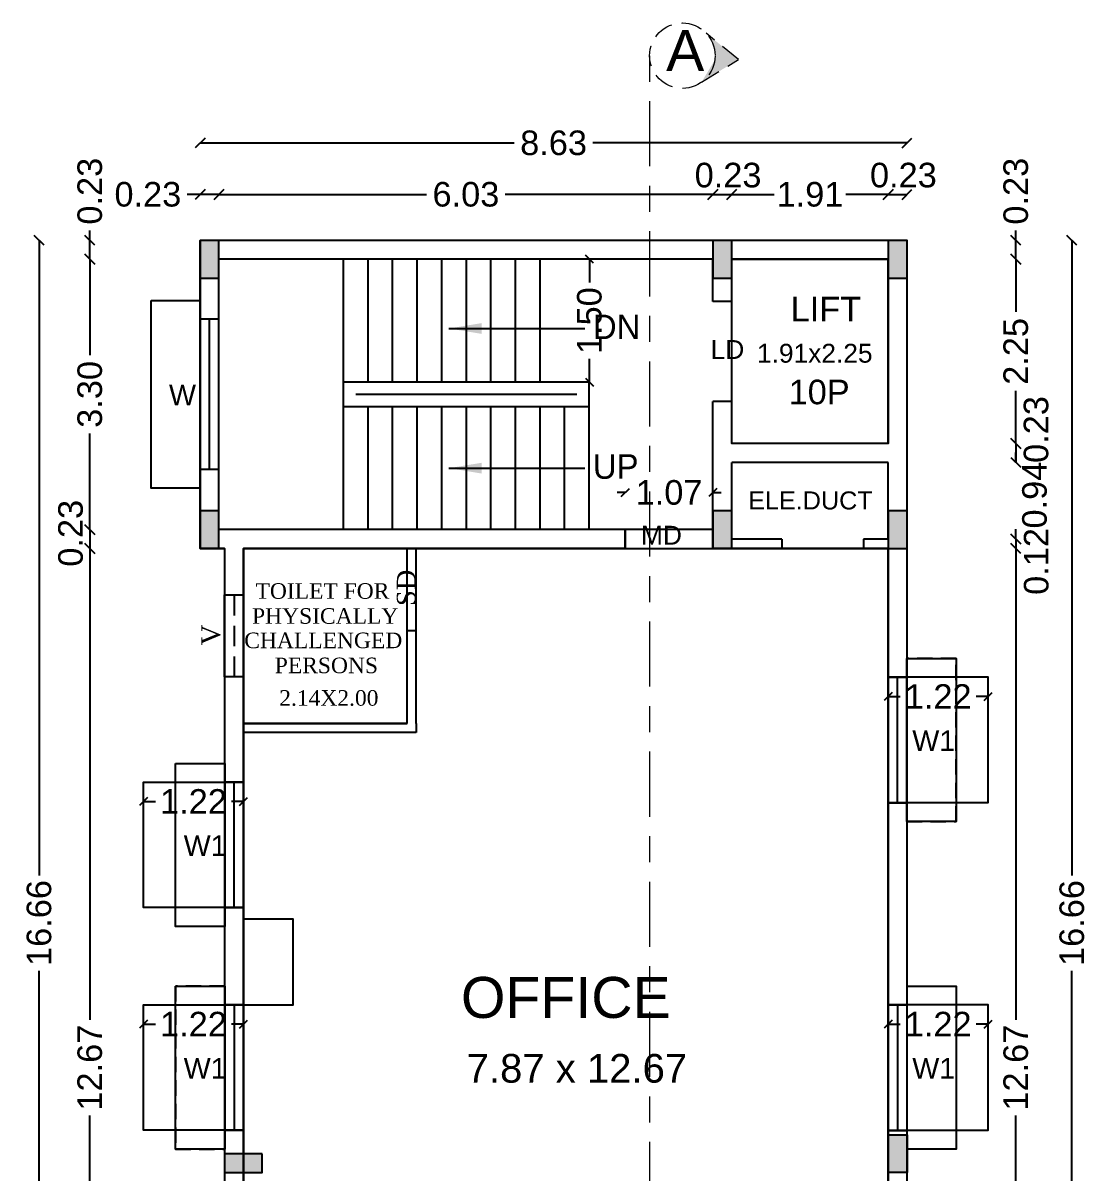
# Model space of a CAD drawing. Header units: metres. Extents: x 27 to 171, y 4 to 129.
# Drawn here: x 119.89 to 132.9, y 36.07 to 50.09 of the extents above; entities that cross this region are included whole.
import ezdxf
from ezdxf.enums import TextEntityAlignment as Align

# ---------------------------------------------------------------- set-up
doc = ezdxf.new("R2010")
doc.units = ezdxf.units.M
doc.header["$MEASUREMENT"] = 0
for name, pattern in [('Centre', [31.749999999999996, 6.349999999999998, -4.7625, 15.875, -4.7625]), ('HIDDEN', [0.375, 0.25, -0.125]), ('PHANTOM2', [1.25, 0.625, -0.125, 0.125, -0.125, 0.125, -0.125])]:
    doc.linetypes.add(name, pattern=pattern)
for name, color, linetype in [('BLK_1_FLR_1_BLT_UP_AREA', 18, 'Continuous'), ('BLK_1_FLR_1_CARPET_AREA', 1, 'Continuous'), ('BLK_1_FLR_1_CHAJJA', 6, 'Continuous'), ('BLK_1_FLR_1_DRINKING_WATER', 7, 'Continuous'), ('BLK_1_FLR_1_EXIT_WIDTH_DOOR', 2, 'Continuous'), ('BLK_1_FLR_1_EXIT_WIDTH_STAIR', 1, 'Continuous'), ('BLK_1_FLR_1_LIFT_1', 30, 'Continuous'), ('BLK_1_FLR_1_REGULAR_ROOM_1', 117, 'Continuous'), ('BLK_1_FLR_1_ROOM_1_LIGHT_VENTILATION_1', 232, 'Continuous'), ('BLK_1_FLR_1_SP_WC', 233, 'Continuous')]:
    doc.layers.add(name, color=color, linetype=linetype)
doc.layers.add('BLK_1_LVL_1_BLDG_FOOT_PRINT', color=1, linetype='Continuous', lineweight=5)
doc.styles.add('CEN', font='GOTHIC.TTF')
doc.styles.add('Isa-', font='times.ttf')
doc.styles.get("Standard").update_dxf_attribs({"font": 'arial.ttf'})
doc.dimstyles.get("Standard").update_dxf_attribs({"dimtxt": 0.3, "dimasz": 0.12, "dimexe": 0.18, "dimexo": 0.0625, "dimgap": 0.09, "dimtad": 0, "dimzin": 0, "dimdsep": 46, "dimtxsty": 'Standard', "dimblk": 'OBLIQUE', "dimcen": 0.09, "dimse1": 1, "dimse2": 1, "dimadec": 0, "dimazin": 0, "dimtfac": 1, "dimtofl": 0, "dimtmove": 0, "dimatfit": 3, "dimfxl": 0, "dimtolj": 1, "dimtzin": 0, "dimarcsym": 0})
doc.dimstyles.new('STANDARD_WS', dxfattribs={"dimtxt": 0.3, "dimasz": 0.1, "dimexe": 0.18, "dimexo": 0.0625, "dimgap": 0.09, "dimtad": 0, "dimzin": 0, "dimdsep": 46, "dimtxsty": 'Standard', "dimblk": 'OBLIQUE', "dimcen": 0.09, "dimse1": 1, "dimse2": 1, "dimadec": 0, "dimazin": 0, "dimtfac": 1, "dimtofl": 0, "dimtmove": 0, "dimatfit": 3, "dimfxl": 0, "dimtolj": 1, "dimtzin": 0, "dimarcsym": 0})

# ---------------------------------------------------------------- blocks, each defined once
blk = doc.blocks.new('_Oblique')
at = {"color": 0, "linetype": 'ByBlock', "lineweight": -2}
blk.add_line((-0.5, -0.5), (0.5, 0.5), dxfattribs=at)
blk = doc.blocks.new('*D90')
at = {"color": 0, "lineweight": -2}
for p, q in [((132.6985016736496, 47.43921921775539), (132.6985016736496, 39.69016752102947)), ((132.6985016736496, 30.77721405077025), (132.6985016736496, 38.52626574749605))]:
    blk.add_line(p, q, dxfattribs=at)
at = {"layer": 'Defpoints', "color": 0}
for p in [(130.686318288667, 47.43921921775539), (130.686318288667, 30.77721405077025), (132.6985016736496, 30.77721405077025)]:
    blk.add_point(p, dxfattribs=at)
at = {"color": 0, "lineweight": -2, "xscale": 0.12, "yscale": 0.12, "zscale": 0.12}
for p, rotation in [((132.6985016736496, 47.43921921775539), 90), ((132.6985016736496, 30.77721405077025), 270)]:
    blk.add_blockref('_Oblique', p, dxfattribs=dict(at, rotation=rotation))
at = {"color": 0, "insert": (132.6985016736496, 39.10821663426278), "char_height": 0.3, "attachment_point": 5, "rotation": 90}
blk.add_mtext('\\A1;16.66', dxfattribs=at)
blk = doc.blocks.new('*D7')
at = {"color": 0, "lineweight": -2}
for p, q in [((122.056794906686, 48.62753482792754), (125.8917203084541, 48.62753482792754)), ((130.686318288667, 48.62753482792754), (126.8513928868989, 48.62753482792754))]:
    blk.add_line(p, q, dxfattribs=at)
at = {"layer": 'Defpoints', "color": 0}
for p in [(130.686318288667, 48.62753482792754), (122.056794906686, 47.43921921775539), (130.686318288667, 47.43921921775539)]:
    blk.add_point(p, dxfattribs=at)
at = {"color": 0, "lineweight": -2, "xscale": 0.12, "yscale": 0.12, "zscale": 0.12, "rotation": 180}
blk.add_blockref('_Oblique', (122.056794906686, 48.62753482792754), dxfattribs=at)
at = {"color": 0, "lineweight": -2, "xscale": 0.12, "yscale": 0.12, "zscale": 0.12}
blk.add_blockref('_Oblique', (130.686318288667, 48.62753482792754), dxfattribs=at)
at = {"color": 0, "insert": (126.3715565976765, 48.62753482792754), "char_height": 0.3, "attachment_point": 5}
blk.add_mtext('\\A1;8.63', dxfattribs=at)
blk = doc.blocks.new('*D8')
at = {"color": 0, "lineweight": -2}
for p, q in [((120.0915957991772, 47.43921921775539), (120.0915957991772, 39.69016752102953)), ((120.0915957991772, 30.77721405077025), (120.0915957991772, 38.5262657474961))]:
    blk.add_line(p, q, dxfattribs=at)
at = {"layer": 'Defpoints', "color": 0}
for p in [(122.056794906686, 47.43921921775539), (120.0915957991772, 30.77721405077025), (122.3561172566248, 30.77721405077025)]:
    blk.add_point(p, dxfattribs=at)
at = {"color": 0, "lineweight": -2, "xscale": 0.12, "yscale": 0.12, "zscale": 0.12}
for p, rotation in [((120.0915957991772, 47.43921921775539), 90), ((120.0915957991772, 30.77721405077025), 270)]:
    blk.add_blockref('_Oblique', p, dxfattribs=dict(at, rotation=rotation))
at = {"color": 0, "insert": (120.0915957991772, 39.10821663426285), "char_height": 0.3, "attachment_point": 5, "rotation": 90}
blk.add_mtext('\\A1;16.66', dxfattribs=at)
blk = doc.blocks.new('*D105')
at = {"color": 0, "lineweight": -2}
for p, q in [((120.7112213371784, 47.43921921775539), (120.7112213371784, 47.55921921775539)), ((120.7112213371784, 47.20921921775582), (120.7112213371784, 47.43921921775539))]:
    blk.add_line(p, q, dxfattribs=at)
at = {"layer": 'Defpoints', "color": 0}
for p in [(122.056794906686, 47.43921921775539), (120.7112213371784, 47.20921921775582), (122.286794906686, 47.20921921775582)]:
    blk.add_point(p, dxfattribs=at)
at = {"color": 0, "lineweight": -2, "xscale": 0.12, "yscale": 0.12, "zscale": 0.12}
for p, rotation in [((120.7112213371784, 47.43921921775539), 90), ((120.7112213371784, 47.20921921775582), 270)]:
    blk.add_blockref('_Oblique', p, dxfattribs=dict(at, rotation=rotation))
at = {"color": 0, "insert": (120.7112213371784, 48.03885086850575), "char_height": 0.3, "attachment_point": 5, "rotation": 90}
blk.add_mtext('\\A1;0.23', dxfattribs=at)
blk = doc.blocks.new('*D106')
at = {"color": 0, "lineweight": -2}
for p, q in [((120.7112213371792, 47.20921921775582), (120.7112213371792, 46.03823695308952)), ((120.7112213371792, 43.90921921775475), (120.7112213371792, 45.08020148242104))]:
    blk.add_line(p, q, dxfattribs=at)
at = {"layer": 'Defpoints', "color": 0}
for p in [(122.286794906686, 47.20921921775582), (120.7112213371792, 43.90921921775475), (122.286794906686, 43.90921921775475)]:
    blk.add_point(p, dxfattribs=at)
at = {"color": 0, "lineweight": -2, "xscale": 0.12, "yscale": 0.12, "zscale": 0.12}
for p, rotation in [((120.7112213371792, 47.20921921775582), 90), ((120.7112213371792, 43.90921921775475), 270)]:
    blk.add_blockref('_Oblique', p, dxfattribs=dict(at, rotation=rotation))
at = {"color": 0, "insert": (120.7112213371791, 45.55921921775531), "char_height": 0.3, "attachment_point": 5, "rotation": 90}
blk.add_mtext('\\A1;3.30', dxfattribs=at)
blk = doc.blocks.new('*D107')
at = {"color": 0, "lineweight": -2}
blk.add_line((120.7112213371792, 43.90921921775475), (120.7112213371792, 43.67921921775518), dxfattribs=at)
at = {"layer": 'Defpoints', "color": 0}
for p in [(122.286794906686, 43.90921921775475), (120.7112213371792, 43.67921921775518), (122.056794906686, 43.67921921775518)]:
    blk.add_point(p, dxfattribs=at)
at = {"color": 0, "lineweight": -2, "xscale": 0.12, "yscale": 0.12, "zscale": 0.12}
for p, rotation in [((120.7112213371792, 43.90921921775475), 90), ((120.7112213371792, 43.67921921775518), 270)]:
    blk.add_blockref('_Oblique', p, dxfattribs=dict(at, rotation=rotation))
at = {"color": 0, "insert": (120.4770842294022, 43.86446035008787), "char_height": 0.3, "attachment_point": 5, "rotation": 90}
blk.add_mtext('\\A1;0.23', dxfattribs=at)
blk = doc.blocks.new('*D108')
at = {"color": 0, "lineweight": -2}
for p, q in [((120.7112213371793, 43.67921921775518), (120.7112213371793, 37.92526984026522)), ((120.7112213371793, 31.00721405076981), (120.7112213371793, 36.76116342825976))]:
    blk.add_line(p, q, dxfattribs=at)
at = {"layer": 'Defpoints', "color": 0}
for p in [(122.056794906686, 43.67921921775518), (120.7112213371793, 31.00721405076981), (122.5861172566243, 31.00721405076981)]:
    blk.add_point(p, dxfattribs=at)
at = {"color": 0, "lineweight": -2, "xscale": 0.12, "yscale": 0.12, "zscale": 0.12}
for p, rotation in [((120.7112213371793, 43.67921921775518), 90), ((120.7112213371793, 31.00721405076981), 270)]:
    blk.add_blockref('_Oblique', p, dxfattribs=dict(at, rotation=rotation))
at = {"color": 0, "insert": (120.7112213371793, 37.34321663426251), "char_height": 0.3, "attachment_point": 5, "rotation": 90}
blk.add_mtext('\\A1;12.67', dxfattribs=at)
blk = doc.blocks.new('*D45')
at = {"color": 0, "lineweight": -2}
for p, q in [((122.056794906686, 47.99961761255607), (121.8989792606526, 47.99961761255607)), ((122.286794906686, 47.99961761255607), (122.056794906686, 47.99961761255607))]:
    blk.add_line(p, q, dxfattribs=at)
at = {"layer": 'Defpoints', "color": 0}
for p in [(122.286794906686, 47.99961761255607), (122.056794906686, 47.43921921775539), (122.286794906686, 47.20921921775582)]:
    blk.add_point(p, dxfattribs=at)
at = {"color": 0, "lineweight": -2, "xscale": 0.12, "yscale": 0.12, "zscale": 0.12, "rotation": 180}
blk.add_blockref('_Oblique', (122.056794906686, 47.99961761255607), dxfattribs=at)
at = {"color": 0, "lineweight": -2, "xscale": 0.12, "yscale": 0.12, "zscale": 0.12}
blk.add_blockref('_Oblique', (122.286794906686, 47.99961761255607), dxfattribs=at)
at = {"color": 0, "insert": (121.4193476099023, 47.99961761255607), "char_height": 0.3, "attachment_point": 5}
blk.add_mtext('\\A1;0.23', dxfattribs=at)
blk = doc.blocks.new('*D110')
at = {"color": 0, "lineweight": -2}
for p, q in [((122.286794906686, 47.99961761255607), (124.8211063932131, 47.99961761255607)), ((128.3163182890173, 47.99961761255607), (125.7820068024901, 47.99961761255607))]:
    blk.add_line(p, q, dxfattribs=at)
at = {"layer": 'Defpoints', "color": 0}
for p in [(128.3163182890173, 47.99961761255607), (122.286794906686, 47.20921921775582), (128.3163182890173, 47.20921921775582)]:
    blk.add_point(p, dxfattribs=at)
at = {"color": 0, "lineweight": -2, "xscale": 0.12, "yscale": 0.12, "zscale": 0.12, "rotation": 180}
blk.add_blockref('_Oblique', (122.286794906686, 47.99961761255607), dxfattribs=at)
at = {"color": 0, "lineweight": -2, "xscale": 0.12, "yscale": 0.12, "zscale": 0.12}
blk.add_blockref('_Oblique', (128.3163182890173, 47.99961761255607), dxfattribs=at)
at = {"color": 0, "insert": (125.3015565978516, 47.99961761255607), "char_height": 0.3, "attachment_point": 5}
blk.add_mtext('\\A1;6.03', dxfattribs=at)
blk = doc.blocks.new('*D111')
at = {"color": 0, "lineweight": -2}
blk.add_line((128.3163182890173, 47.99961761255607), (128.5463182890173, 47.99961761255607), dxfattribs=at)
at = {"layer": 'Defpoints', "color": 0}
for p in [(128.5463182890173, 47.99961761255607), (128.3163182890173, 47.20921921775582), (128.5463182890173, 47.20921921775582)]:
    blk.add_point(p, dxfattribs=at)
at = {"color": 0, "lineweight": -2, "xscale": 0.12, "yscale": 0.12, "zscale": 0.12, "rotation": 180}
blk.add_blockref('_Oblique', (128.3163182890173, 47.99961761255607), dxfattribs=at)
at = {"color": 0, "lineweight": -2, "xscale": 0.12, "yscale": 0.12, "zscale": 0.12}
blk.add_blockref('_Oblique', (128.5463182890173, 47.99961761255607), dxfattribs=at)
at = {"color": 0, "insert": (128.5015594213502, 48.23375472033236), "char_height": 0.3, "attachment_point": 5}
blk.add_mtext('\\A1;0.23', dxfattribs=at)
blk = doc.blocks.new('*D112')
at = {"color": 0, "lineweight": -2}
for p, q in [((128.5463182890168, 47.99961761255607), (129.0647630366295, 47.99961761255607)), ((130.456318289017, 47.99961761255607), (129.9378735414044, 47.99961761255607))]:
    blk.add_line(p, q, dxfattribs=at)
at = {"layer": 'Defpoints', "color": 0}
for p in [(130.456318289017, 47.99961761255607), (128.5463182890168, 47.20921921775582), (130.456318289017, 47.20921921775582)]:
    blk.add_point(p, dxfattribs=at)
at = {"color": 0, "lineweight": -2, "xscale": 0.12, "yscale": 0.12, "zscale": 0.12, "rotation": 180}
blk.add_blockref('_Oblique', (128.5463182890168, 47.99961761255607), dxfattribs=at)
at = {"color": 0, "lineweight": -2, "xscale": 0.12, "yscale": 0.12, "zscale": 0.12}
blk.add_blockref('_Oblique', (130.456318289017, 47.99961761255607), dxfattribs=at)
at = {"color": 0, "insert": (129.501318289017, 47.99961761255607), "char_height": 0.3, "attachment_point": 5}
blk.add_mtext('\\A1;1.91', dxfattribs=at)
blk = doc.blocks.new('*D113')
at = {"color": 0, "lineweight": -2}
blk.add_line((130.4563182890176, 47.99961761255607), (130.686318288667, 47.99961761255607), dxfattribs=at)
at = {"layer": 'Defpoints', "color": 0}
for p in [(130.686318288667, 47.99961761255607), (130.686318288667, 47.43921921775539), (130.4563182890176, 47.20921921775582)]:
    blk.add_point(p, dxfattribs=at)
at = {"color": 0, "lineweight": -2, "xscale": 0.12, "yscale": 0.12, "zscale": 0.12, "rotation": 180}
blk.add_blockref('_Oblique', (130.4563182890176, 47.99961761255607), dxfattribs=at)
at = {"color": 0, "lineweight": -2, "xscale": 0.12, "yscale": 0.12, "zscale": 0.12}
blk.add_blockref('_Oblique', (130.686318288667, 47.99961761255607), dxfattribs=at)
at = {"color": 0, "insert": (130.6415594211752, 48.23375472033236), "char_height": 0.3, "attachment_point": 5}
blk.add_mtext('\\A1;0.23', dxfattribs=at)
blk = doc.blocks.new('*D114')
at = {"color": 0, "lineweight": -2}
for p, q in [((132.0143869508688, 47.43921921775539), (132.0143869508688, 47.55921921775539)), ((132.0143869508688, 47.20921921775582), (132.0143869508688, 47.43921921775539))]:
    blk.add_line(p, q, dxfattribs=at)
at = {"layer": 'Defpoints', "color": 0}
for p in [(130.686318288667, 47.43921921775539), (130.456318289017, 47.20921921775582), (132.0143869508688, 47.20921921775582)]:
    blk.add_point(p, dxfattribs=at)
at = {"color": 0, "lineweight": -2, "xscale": 0.12, "yscale": 0.12, "zscale": 0.12}
for p, rotation in [((132.0143869508688, 47.43921921775539), 90), ((132.0143869508688, 47.20921921775582), 270)]:
    blk.add_blockref('_Oblique', p, dxfattribs=dict(at, rotation=rotation))
at = {"color": 0, "insert": (132.0143869508688, 48.03885086850575), "char_height": 0.3, "attachment_point": 5, "rotation": 90}
blk.add_mtext('\\A1;0.23', dxfattribs=at)
blk = doc.blocks.new('*D115')
at = {"color": 0, "lineweight": -2}
for p, q in [((132.0143869508697, 47.20921921775582), (132.0143869508697, 46.56753436100276)), ((132.0143869508697, 44.95921921775583), (132.0143869508697, 45.60090407450889))]:
    blk.add_line(p, q, dxfattribs=at)
at = {"layer": 'Defpoints', "color": 0}
for p in [(130.456318289017, 47.20921921775582), (130.456318289017, 44.95921921775583), (132.0143869508697, 44.95921921775583)]:
    blk.add_point(p, dxfattribs=at)
at = {"color": 0, "lineweight": -2, "xscale": 0.12, "yscale": 0.12, "zscale": 0.12}
for p, rotation in [((132.0143869508697, 47.20921921775582), 90), ((132.0143869508697, 44.95921921775583), 270)]:
    blk.add_blockref('_Oblique', p, dxfattribs=dict(at, rotation=rotation))
at = {"color": 0, "insert": (132.0143869508697, 46.08421921775585), "char_height": 0.3, "attachment_point": 5, "rotation": 90}
blk.add_mtext('\\A1;2.25', dxfattribs=at)
blk = doc.blocks.new('*D116')
at = {"color": 0, "lineweight": -2}
blk.add_line((132.0143869508699, 44.95921921775583), (132.0143869508699, 44.72921921775627), dxfattribs=at)
at = {"layer": 'Defpoints', "color": 0}
for p in [(130.456318289017, 44.95921921775583), (130.456318289017, 44.72921921775627), (132.0143869508699, 44.72921921775627)]:
    blk.add_point(p, dxfattribs=at)
at = {"color": 0, "lineweight": -2, "xscale": 0.12, "yscale": 0.12, "zscale": 0.12}
for p, rotation in [((132.0143869508699, 44.95921921775583), 90), ((132.0143869508699, 44.72921921775627), 270)]:
    blk.add_blockref('_Oblique', p, dxfattribs=dict(at, rotation=rotation))
at = {"color": 0, "insert": (132.2623454623301, 45.13055052626316), "char_height": 0.3, "attachment_point": 5, "rotation": 90}
blk.add_mtext('\\A1;0.23', dxfattribs=at)
blk = doc.blocks.new('*D117')
at = {"color": 0, "lineweight": -2}
for p, q in [((132.0143869508701, 44.72921921775627), (132.0143869508701, 44.84921921775627)), ((132.0143869508701, 43.79421921775858), (132.0143869508701, 43.67421921775857))]:
    blk.add_line(p, q, dxfattribs=at)
at = {"layer": 'Defpoints', "color": 0}
for p in [(130.456318289017, 44.72921921775627), (130.456318289017, 43.79421921775858), (132.0143869508701, 43.79421921775858)]:
    blk.add_point(p, dxfattribs=at)
at = {"color": 0, "lineweight": -2, "xscale": 0.12, "yscale": 0.12, "zscale": 0.12}
for p, rotation in [((132.0143869508701, 44.72921921775627), 270), ((132.0143869508701, 43.79421921775858), 90)]:
    blk.add_blockref('_Oblique', p, dxfattribs=dict(at, rotation=rotation))
at = {"color": 0, "insert": (132.2433876695222, 44.3304194333533), "char_height": 0.3, "attachment_point": 5, "rotation": 90}
blk.add_mtext('\\A1;0.94', dxfattribs=at)
blk = doc.blocks.new('*D118')
at = {"color": 0, "lineweight": -2}
for p, q in [((132.0143869508701, 43.79421921775858), (132.0143869508701, 43.91421921775857)), ((132.0143869508701, 43.67921921775518), (132.0143869508701, 43.55921921775518))]:
    blk.add_line(p, q, dxfattribs=at)
at = {"layer": 'Defpoints', "color": 0}
for p in [(130.456318289017, 43.79421921775858), (130.4563182890176, 43.67921921775518), (132.0143869508701, 43.67921921775518)]:
    blk.add_point(p, dxfattribs=at)
at = {"color": 0, "lineweight": -2, "xscale": 0.12, "yscale": 0.12, "zscale": 0.12}
for p, rotation in [((132.0143869508701, 43.79421921775858), 270), ((132.0143869508701, 43.67921921775518), 90)]:
    blk.add_blockref('_Oblique', p, dxfattribs=dict(at, rotation=rotation))
at = {"color": 0, "insert": (132.2648877396577, 43.52062444966007), "char_height": 0.3, "attachment_point": 5, "rotation": 90}
blk.add_mtext('\\A1;0.12', dxfattribs=at)
blk = doc.blocks.new('*D119')
at = {"color": 0, "lineweight": -2}
for p, q in [((132.0143869508701, 43.67921921775518), (132.0143869508701, 37.92526984026522)), ((132.0143869508701, 31.00721405076981), (132.0143869508701, 36.76116342825976))]:
    blk.add_line(p, q, dxfattribs=at)
at = {"layer": 'Defpoints', "color": 0}
for p in [(130.4563182890176, 43.67921921775518), (130.456318289017, 31.00721405076981), (132.0143869508701, 31.00721405076981)]:
    blk.add_point(p, dxfattribs=at)
at = {"color": 0, "lineweight": -2, "xscale": 0.12, "yscale": 0.12, "zscale": 0.12}
for p, rotation in [((132.0143869508701, 43.67921921775518), 90), ((132.0143869508701, 31.00721405076981), 270)]:
    blk.add_blockref('_Oblique', p, dxfattribs=dict(at, rotation=rotation))
at = {"color": 0, "insert": (132.0143869508701, 37.34321663426251), "char_height": 0.3, "attachment_point": 5, "rotation": 90}
blk.add_mtext('\\A1;12.67', dxfattribs=at)
blk = doc.blocks.new('123')
h = blk.add_hatch(color=256)
h.dxf.hatch_style = 1
h.paths.add_polyline_path([(80.91065346817662, 31.23652682057582), (80.68065346817706, 31.23652682057582), (80.68065346817706, 30.77652682057669), (80.91065346817662, 30.77652682057669)])
h = blk.add_hatch(color=256)
h.dxf.hatch_style = 1
h.paths.add_polyline_path([(87.17017685050837, 31.23652682057582), (86.9401768505088, 31.23652682057582), (86.9401768505088, 30.77652682057669), (87.17017685050837, 30.77652682057669)])
h = blk.add_hatch(color=256)
h.dxf.hatch_style = 1
h.paths.add_polyline_path([(89.31017685050823, 31.23652682057582), (89.0801768505087, 31.23652682057582), (89.0801768505087, 30.77652682057669), (89.31017685050823, 30.77652682057669)])
h = blk.add_hatch(color=256)
h.dxf.hatch_style = 1
h.paths.add_polyline_path([(80.91065346852679, 27.93652682057473), (80.68065346852723, 27.93652682057473), (80.68065346852723, 27.4765268205756), (80.91065346852679, 27.4765268205756)])
h = blk.add_hatch(color=256)
h.dxf.hatch_style = 1
h.paths.add_polyline_path([(87.17017685050791, 27.93652682057473), (86.94017685050837, 27.93652682057473), (86.94017685050837, 27.4765268205756), (87.17017685050791, 27.4765268205756)])
h = blk.add_hatch(color=256)
h.dxf.hatch_style = 1
h.paths.add_polyline_path([(89.31017685050823, 27.93652682057473), (89.0801768505087, 27.93652682057473), (89.0801768505087, 27.4765268205756), (89.31017685050823, 27.4765268205756)])
h = blk.add_hatch(color=256)
h.dxf.hatch_style = 1
h.paths.add_polyline_path([(89.08017685015854, 19.86024626462858), (89.31017685015809, 19.86024626462858), (89.31017685015809, 20.32024626462771), (89.08017685015854, 20.32024626462771)])
h = blk.add_hatch(color=256)
h.dxf.hatch_style = 1
h.paths.add_polyline_path([(81.43997573786713, 19.86024626462858), (81.43997573786713, 20.09024626462815), (80.97997573786802, 20.09024626462815), (80.97997573786802, 19.86024626462858)])
h = blk.add_hatch(color=256)
h.dxf.hatch_style = 1
h.paths.add_polyline_path([(89.08017685015854, 14.57452165359064), (89.31017685015809, 14.57452165359064), (89.31017685015809, 15.03452165358976), (89.08017685015854, 15.03452165358976)])
h = blk.add_hatch(color=256)
h.dxf.hatch_style = 1
h.paths.add_polyline_path([(81.43997573786713, 14.5745217345393), (81.43997573786713, 14.80452173453886), (80.97997573786802, 14.80452173453886), (80.97997573786802, 14.5745217345393)])
for points in [[(80.68065346817706, 31.23652682057582), (80.68065346817706, 30.77652682057669), (80.91065346817662, 30.77652682057669), (80.91065346817662, 31.23652682057582)], [(86.9401768505088, 31.23652682057582), (86.9401768505088, 30.77652682057669), (87.17017685050837, 30.77652682057669), (87.17017685050837, 31.23652682057582)], [(89.0801768505087, 31.23652682057582), (89.0801768505087, 30.77652682057669), (89.31017685050823, 30.77652682057669), (89.31017685050823, 31.23652682057582)], [(80.68065346852723, 27.93652682057473), (80.68065346852723, 27.4765268205756), (80.91065346852679, 27.4765268205756), (80.91065346852679, 27.93652682057473)], [(86.94017685050837, 27.93652682057473), (86.94017685050837, 27.4765268205756), (87.17017685050791, 27.4765268205756), (87.17017685050791, 27.93652682057473)], [(89.0801768505087, 27.93652682057473), (89.0801768505087, 27.4765268205756), (89.31017685050823, 27.4765268205756), (89.31017685050823, 27.93652682057473)], [(89.31017685015809, 20.32024626462771), (89.31017685015809, 19.86024626462858), (89.08017685015854, 19.86024626462858), (89.08017685015854, 20.32024626462771)], [(81.43997573786713, 20.09024626462815), (80.97997573786802, 20.09024626462815), (80.97997573786802, 19.86024626462858), (81.43997573786713, 19.86024626462858)], [(89.31017685015809, 15.03452165358976), (89.31017685015809, 14.57452165359064), (89.08017685015854, 14.57452165359064), (89.08017685015854, 15.03452165358976)], [(81.43997573786713, 14.80452173453886), (80.97997573786802, 14.80452173453886), (80.97997573786802, 14.5745217345393), (81.43997573786713, 14.5745217345393)]]:
    blk.add_lwpolyline(points, close=True)
blk = doc.blocks.new('*D58')
at = {"layer": 'BLK_1_FLR_1_EXIT_WIDTH_DOOR', "color": 0, "linetype": 'PHANTOM2', "lineweight": -2}
for p, q in [((127.2463182890176, 44.36139178042988), (127.1463182890176, 44.36139178042988)), ((128.3163182890173, 44.36139178042988), (128.4163182890173, 44.36139178042988))]:
    blk.add_line(p, q, dxfattribs=at)
at = {"layer": 'Defpoints', "color": 0}
for p in [(128.3163182890173, 44.36139178042988), (127.2463182890176, 43.90921921775475), (128.3163182890173, 43.90921921740551)]:
    blk.add_point(p, dxfattribs=at)
at = {"layer": 'BLK_1_FLR_1_EXIT_WIDTH_DOOR', "color": 0, "lineweight": -2, "xscale": 0.1, "yscale": 0.1, "zscale": 0.1}
blk.add_blockref('_Oblique', (127.2463182890176, 44.36139178042988), dxfattribs=at)
at = {"layer": 'BLK_1_FLR_1_EXIT_WIDTH_DOOR', "color": 0, "lineweight": -2, "xscale": 0.1, "yscale": 0.1, "zscale": 0.1, "rotation": 180}
blk.add_blockref('_Oblique', (128.3163182890173, 44.36139178042988), dxfattribs=at)
at = {"layer": 'BLK_1_FLR_1_EXIT_WIDTH_DOOR', "color": 0, "insert": (127.7813182890174, 44.36139178042988), "char_height": 0.3, "attachment_point": 5}
blk.add_mtext('\\A1;1.07', dxfattribs=at)
blk = doc.blocks.new('*D59')
at = {"layer": 'BLK_1_FLR_1_EXIT_WIDTH_STAIR', "color": 0, "linetype": 'PHANTOM2', "lineweight": -2}
for p, q in [((126.809714354395, 47.20921921740656), (126.809714354395, 46.92421921740659)), ((126.809714354395, 45.7092192174066), (126.809714354395, 45.99421921740658))]:
    blk.add_line(p, q, dxfattribs=at)
at = {"layer": 'Defpoints', "color": 0}
for p in [(126.8017949066864, 47.20921921740656), (126.809714354395, 47.20921921740656), (126.8017949066864, 45.7092192174066)]:
    blk.add_point(p, dxfattribs=at)
at = {"layer": 'BLK_1_FLR_1_EXIT_WIDTH_STAIR', "color": 0, "lineweight": -2, "xscale": 0.1, "yscale": 0.1, "zscale": 0.1}
for p, rotation in [((126.809714354395, 47.20921921740656), 90), ((126.809714354395, 45.7092192174066), 270)]:
    blk.add_blockref('_Oblique', p, dxfattribs=dict(at, rotation=rotation))
at = {"layer": 'BLK_1_FLR_1_EXIT_WIDTH_STAIR', "color": 0, "insert": (126.809714354395, 46.45921921740661), "char_height": 0.3, "attachment_point": 5, "rotation": 90}
blk.add_mtext('\\A1;1.50', dxfattribs=at)
blk = doc.blocks.new('*D130')
at = {"layer": 'BLK_1_FLR_1_ROOM_1_LIGHT_VENTILATION_1', "color": 0, "linetype": 'PHANTOM2', "lineweight": -2}
for p, q in [((130.4563182886674, 37.87452215574047), (130.6023414810275, 37.87452215574047)), ((131.6763182886673, 37.87452215574047), (131.5302950963072, 37.87452215574047))]:
    blk.add_line(p, q, dxfattribs=at)
at = {"layer": 'Defpoints', "color": 0}
for p in [(130.4563182886674, 38.11021663426322), (131.6763182886673, 38.11021663426322), (130.4563182886674, 37.87452215574047)]:
    blk.add_point(p, dxfattribs=at)
at = {"layer": 'BLK_1_FLR_1_ROOM_1_LIGHT_VENTILATION_1', "color": 0, "lineweight": -2, "xscale": 0.1, "yscale": 0.1, "zscale": 0.1, "rotation": 180}
blk.add_blockref('_Oblique', (130.4563182886674, 37.87452215574047), dxfattribs=at)
at = {"layer": 'BLK_1_FLR_1_ROOM_1_LIGHT_VENTILATION_1', "color": 0, "lineweight": -2, "xscale": 0.1, "yscale": 0.1, "zscale": 0.1}
blk.add_blockref('_Oblique', (131.6763182886673, 37.87452215574047), dxfattribs=at)
at = {"layer": 'BLK_1_FLR_1_ROOM_1_LIGHT_VENTILATION_1', "color": 0, "insert": (131.0663182886673, 37.87452215574047), "char_height": 0.3, "attachment_point": 5}
blk.add_mtext('\\A1;1.22', dxfattribs=at)
blk = doc.blocks.new('*D131')
at = {"layer": 'BLK_1_FLR_1_ROOM_1_LIGHT_VENTILATION_1', "color": 0, "linetype": 'PHANTOM2', "lineweight": -2}
for p, q in [((130.4563182886674, 41.87252344748627), (130.6023414810275, 41.87252344748627)), ((131.6763182886673, 41.87252344748627), (131.5302950963072, 41.87252344748627))]:
    blk.add_line(p, q, dxfattribs=at)
at = {"layer": 'Defpoints', "color": 0}
for p in [(130.4563182886674, 42.10821792600904), (131.6763182886673, 42.10821792600904), (130.4563182886674, 41.87252344748627)]:
    blk.add_point(p, dxfattribs=at)
at = {"layer": 'BLK_1_FLR_1_ROOM_1_LIGHT_VENTILATION_1', "color": 0, "lineweight": -2, "xscale": 0.1, "yscale": 0.1, "zscale": 0.1, "rotation": 180}
blk.add_blockref('_Oblique', (130.4563182886674, 41.87252344748627), dxfattribs=at)
at = {"layer": 'BLK_1_FLR_1_ROOM_1_LIGHT_VENTILATION_1', "color": 0, "lineweight": -2, "xscale": 0.1, "yscale": 0.1, "zscale": 0.1}
blk.add_blockref('_Oblique', (131.6763182886673, 41.87252344748627), dxfattribs=at)
at = {"layer": 'BLK_1_FLR_1_ROOM_1_LIGHT_VENTILATION_1', "color": 0, "insert": (131.0663182886673, 41.87252344748627), "char_height": 0.3, "attachment_point": 5}
blk.add_mtext('\\A1;1.22', dxfattribs=at)
blk = doc.blocks.new('*D133')
at = {"layer": 'BLK_1_FLR_1_ROOM_1_LIGHT_VENTILATION_1', "color": 0, "linetype": 'PHANTOM2', "lineweight": -2}
for p, q in [((121.3661172566243, 37.87452215574047), (121.5121404489845, 37.87452215574047)), ((122.5861172566243, 37.87452215574047), (122.4400940642641, 37.87452215574047))]:
    blk.add_line(p, q, dxfattribs=at)
at = {"layer": 'Defpoints', "color": 0}
for p in [(121.3661172566243, 38.11021663426322), (122.5861172566243, 38.11021663426322), (122.5861172566243, 37.87452215574047)]:
    blk.add_point(p, dxfattribs=at)
at = {"layer": 'BLK_1_FLR_1_ROOM_1_LIGHT_VENTILATION_1', "color": 0, "lineweight": -2, "xscale": 0.1, "yscale": 0.1, "zscale": 0.1, "rotation": 180}
blk.add_blockref('_Oblique', (121.3661172566243, 37.87452215574047), dxfattribs=at)
at = {"layer": 'BLK_1_FLR_1_ROOM_1_LIGHT_VENTILATION_1', "color": 0, "lineweight": -2, "xscale": 0.1, "yscale": 0.1, "zscale": 0.1}
blk.add_blockref('_Oblique', (122.5861172566243, 37.87452215574047), dxfattribs=at)
at = {"layer": 'BLK_1_FLR_1_ROOM_1_LIGHT_VENTILATION_1', "color": 0, "insert": (121.9761172566243, 37.87452215574047), "char_height": 0.3, "attachment_point": 5}
blk.add_mtext('\\A1;1.22', dxfattribs=at)
blk = doc.blocks.new('*D134')
at = {"layer": 'BLK_1_FLR_1_ROOM_1_LIGHT_VENTILATION_1', "color": 0, "linetype": 'PHANTOM2', "lineweight": -2}
for p, q in [((121.3661172566243, 40.59194170622069), (121.5121404489845, 40.59194170622069)), ((122.5861172566243, 40.59194170622069), (122.4400940642641, 40.59194170622069))]:
    blk.add_line(p, q, dxfattribs=at)
at = {"layer": 'Defpoints', "color": 0}
for p in [(121.3661172566243, 40.82763618474348), (122.5861172566243, 40.82763618474348), (122.5861172566243, 40.59194170622069)]:
    blk.add_point(p, dxfattribs=at)
at = {"layer": 'BLK_1_FLR_1_ROOM_1_LIGHT_VENTILATION_1', "color": 0, "lineweight": -2, "xscale": 0.1, "yscale": 0.1, "zscale": 0.1, "rotation": 180}
blk.add_blockref('_Oblique', (121.3661172566243, 40.59194170622069), dxfattribs=at)
at = {"layer": 'BLK_1_FLR_1_ROOM_1_LIGHT_VENTILATION_1', "color": 0, "lineweight": -2, "xscale": 0.1, "yscale": 0.1, "zscale": 0.1}
blk.add_blockref('_Oblique', (122.5861172566243, 40.59194170622069), dxfattribs=at)
at = {"layer": 'BLK_1_FLR_1_ROOM_1_LIGHT_VENTILATION_1', "color": 0, "insert": (121.9761172566243, 40.59194170622069), "char_height": 0.3, "attachment_point": 5}
blk.add_mtext('\\A1;1.22', dxfattribs=at)

msp = doc.modelspace()

# ---------------------------------------------------------------- hatches: boundary and pattern name
at = {"ltscale": 10}
h = msp.add_hatch(color=256, dxfattribs=at)
edge = h.paths.add_edge_path()
edge.add_line((128.3389574684358, 49.63892779137199), (128.1772308914503, 49.3690919435328))
edge.add_line((128.1772308914503, 49.3690919435328), (128.6279200020069, 49.64612223673679))
edge.add_line((128.6279200020069, 49.64612223673679), (128.2327081551545, 49.96768154812048))
edge.add_arc((127.9433868995754, 49.69263021428442), 0.3991992299284635, -7.731175066215201, 43.551609101231804, ccw=False)

# ---------------------------------------------------------------- linework, layer by layer
at = {"linetype": 'Centre', "lineweight": 13, "ltscale": 0.05}
msp.add_line((127.5441876704206, 49.69265498382696), (127.5429691150941, 28.67976341864666), dxfattribs=at)
for p, q in [((122.056794906686, 43.67921921775518), (122.056794906686, 47.43921921775539)), ((128.3163182890173, 47.20921921775582), (122.286794906686, 47.20921921775582)), ((122.286794906686, 43.90921921775475), (122.286794906686, 47.20921921775582)), ((123.8067949066856, 45.70921921740936), (123.8067949066856, 47.20921921740656)), ((124.1067949066856, 45.70921921740992), (124.1067949066856, 47.20921921740656)), ((124.4067949066856, 45.70921921741048), (124.4067949066855, 47.20921921740656)), ((124.7067949066856, 45.709219217411), (124.7067949066856, 47.20921921740656)), ((125.0067949066856, 45.70921921741157), (125.0067949066855, 47.20921921740656)), ((125.3067949066856, 45.70921921741208), (125.3067949066855, 47.20921921740656)), ((125.6067949066855, 45.70921921741269), (125.6067949066855, 47.20921921740656)), ((125.9067949066856, 45.70921921741321), (125.9067949066855, 47.20921921740656)), ((126.2067949066856, 45.70921921741375), (126.2067949066856, 47.20921921740656)), ((128.3163182890173, 46.6942192177564), (128.3163182890173, 47.20921921775582)), ((130.4563182890176, 47.20921921775582), (128.5463182890168, 47.20921921775582)), ((128.5463182890173, 46.6942192177564), (128.5463182890173, 47.20921921775582)), ((130.456318289017, 44.95921921775583), (130.456318289017, 47.20921921775582)), ((128.5463182890173, 46.6942192177564), (128.3163182890173, 46.6942192177564)), ((122.286794906686, 46.47621921775384), (122.0581949066861, 46.47621921775384)), ((122.1724949066863, 44.64221921775489), (122.1724949066863, 46.47621921775384)), ((126.8067949066855, 45.70921921741486), (123.8067949066855, 45.70921921740936)), ((123.8067949066856, 45.40921921740503), (123.8067949066856, 45.70921921740936)), ((126.8067949066855, 45.40921921740411), (126.8067949066851, 45.70921921741486)), ((126.6567949066855, 45.55921921740603), (123.9567949066856, 45.55921921740603)), ((128.3163182890173, 43.67921921775518), (128.3163182890173, 45.47421921775526)), ((128.5463182890173, 45.47421921775526), (128.3163182890173, 45.47421921775526)), ((128.5463182890173, 44.95921921775764), (128.5463182890173, 45.47421921775526)), ((126.8067949066855, 45.40921921740411), (123.8067949066856, 45.40921921740503)), ((123.8067949066856, 43.90921921740551), (123.8067949066855, 45.40921921740503)), ((124.1067949066856, 43.90921921740551), (124.1067949066855, 45.4092192174049)), ((124.4067949066855, 43.90921921740551), (124.4067949066855, 45.40921921740486)), ((124.7067949066856, 43.90921921740551), (124.7067949066854, 45.40921921740474)), ((125.0067949066855, 43.90921921740551), (125.0067949066855, 45.40921921740464)), ((125.3067949066855, 43.90921921740551), (125.3067949066855, 45.4092192174046)), ((125.6067949066855, 43.90921921740551), (125.6067949066855, 45.40921921740449)), ((125.9067949066855, 43.90921921740551), (125.9067949066855, 45.40921921740439)), ((126.2067949066856, 43.90921921740551), (126.2067949066856, 45.40921921740429)), ((126.5067949066855, 43.90921921740551), (126.5067949066855, 45.40921921740421)), ((126.8067949066855, 43.90921921740551), (126.8067949066855, 45.40921921740411)), ((130.4563182890176, 44.95921921775583), (128.5463182890168, 44.95921921775583)), ((122.286794906686, 44.64221921775489), (122.0581949066861, 44.64221921775489)), ((130.4563182890176, 44.72921921775627), (128.5463182890168, 44.72921921775627)), ((128.5463182890173, 43.79421921775493), (128.5463182890173, 44.72921921775627)), ((130.456318289017, 43.79421921775858), (130.456318289017, 44.72921921775627)), ((127.2463182890176, 43.90921921775475), (122.286794906686, 43.90921921775475)), ((127.2463182890176, 43.67921921775518), (127.2463182890176, 43.90921921775475)), ((129.1563182890174, 43.79421921775493), (128.5463182890173, 43.79421921775493)), ((129.1563182890174, 43.79421921775493), (129.1563182890174, 43.67921921775518)), ((130.456318289017, 43.79421921775678), (130.1563182890174, 43.79421921775493)), ((130.1563182890174, 43.79421921775493), (130.1563182890174, 43.67921921775518)), ((122.3561172566248, 43.67921921775518), (122.056794906686, 43.67921921775518)), ((122.5861172566243, 43.67921921775518), (122.5861172566243, 31.00721405076981)), ((127.2463182890176, 43.67921921775518), (122.5861172566243, 43.67921921775518)), ((129.1563182890174, 43.67921921775518), (128.3163182890173, 43.67921921775518)), ((130.4563182890176, 43.67921921775518), (130.1563182890174, 43.67921921775518)), ((130.456318289017, 31.00721405076981), (130.456318289017, 43.67921921775518)), ((130.456318289017, 42.10821792600904), (130.684918289017, 42.10821792600904)), ((130.5706182890169, 40.5742179260094), (130.5706182890169, 42.10821792600904)), ((122.5861172566243, 40.82763618474348), (122.3575172566245, 40.82763618474348)), ((122.4718172566247, 39.29363618474385), (122.4718172566247, 40.82763618474348)), ((130.456318289017, 40.5742179260094), (130.684918289017, 40.5742179260094)), ((122.5861172566243, 39.29363618474385), (122.3575172566245, 39.29363618474385)), ((122.5861172566243, 38.11021663426322), (122.3575172566245, 38.11021663426322)), ((122.4718172566247, 38.11021663426322), (122.4718172566247, 36.57621663426358)), ((130.456318289017, 38.11021663426322), (130.684918289017, 38.11021663426322)), ((130.5706182890169, 38.11021663426322), (130.5706182890169, 36.57621663426358)), ((130.456318289017, 31.00721405076981), (130.456318289017, 37.34321663426339)), ((122.5861172566243, 36.57621663426358), (122.3575172566245, 36.57621663426358)), ((130.456318289017, 36.57621663426358), (130.684918289017, 36.57621663426358))]:
    msp.add_line(p, q)
at = {"color": 7, "lineweight": -3}
for p, q in [((122.5861172566243, 43.67921921775518), (122.5861172566243, 41.54377989724411)), ((122.5861172566243, 41.54377989724411), (122.5861172566243, 43.67921921775518)), ((122.5861172566243, 43.67921921775518), (124.5861172566239, 43.67921921775518)), ((124.5861172566239, 43.67921921775518), (124.5861172566243, 43.67921921775518)), ((124.6961172566236, 41.54377989724411), (124.6961172566245, 43.67921921775518)), ((124.5861172566239, 41.54377989724411), (124.5861172566239, 42.67921921775513)), ((124.5861172566239, 42.67921921775513), (124.6961172566241, 42.67921921775513)), ((124.5861172566239, 41.54377989724411), (122.5861172566243, 41.54377989724411)), ((124.6961172566241, 41.54377989724411), (124.6961172566241, 41.43377989724394)), ((124.6961172566241, 41.43377989724394), (122.5861172566243, 41.43377989724394))]:
    msp.add_line(p, q, dxfattribs=at)
at = {"color": 7, "linetype": 'HIDDEN', "lineweight": -3}
msp.add_line((122.4711172566242, 43.11149955749963), (122.4711172566233, 42.11149955749959), dxfattribs=at)
at = {"linetype": 'HIDDEN', "lineweight": 13}
msp.add_lwpolyline([(128.1772308914503, 49.3690919435328), (128.6279200020069, 49.64612223674039), (128.2327081551545, 49.9676815481223)], dxfattribs=at)
msp.add_lwpolyline([(122.3561172566248, 30.77721405077025), (130.686318288667, 30.77721405077025), (130.686318288667, 47.43921921775539), (122.056794906686, 47.43921921775539), (122.056794906686, 43.67921921775518), (122.3561172566248, 43.67921921775518)], close=True)
at = {"linetype": 'HIDDEN', "ltscale": 0.75}
for points in [[(122.0581949066861, 44.41361921775454), (121.4585949066859, 44.41361921775454), (121.4585949066859, 46.70481921775421), (122.0581949066861, 46.70481921775421)], [(130.684918289017, 40.34561792600903), (131.2845182890173, 40.34561792600903), (131.2845182890173, 42.33681792600942), (130.684918289017, 42.33681792600942)], [(122.3575172566245, 39.06503618474346), (121.7579172566243, 39.06503618474346), (121.7579172566243, 41.05623618474385), (122.3575172566245, 41.05623618474385)], [(122.3575172566245, 38.3388166342636), (121.7579172566243, 38.3388166342636), (121.7579172566243, 36.34761663426321), (122.3575172566245, 36.34761663426321)], [(130.6863182890172, 38.3388166342636), (131.2859182890174, 38.3388166342636), (131.2859182890174, 36.34761663426321), (130.6863182890172, 36.34761663426321)]]:
    msp.add_lwpolyline(points, dxfattribs=at)
at = {"color": 7, "lineweight": -3}
msp.add_lwpolyline([(122.3561172566235, 42.11149955749959), (122.3561172566239, 43.11149955749963), (122.5861172566248, 43.11149955749963), (122.5861172566239, 42.11149955749959)], close=True, dxfattribs=at)
at = {"linetype": 'HIDDEN', "lineweight": 13}
msp.add_circle((127.9433868995799, 49.69263021428442), 0.3991992299285341, dxfattribs=at)
at = {"layer": 'BLK_1_FLR_1_BLT_UP_AREA', "color": 18}
msp.add_lwpolyline([(122.356117256975, 30.77721405042097), (130.6863182890172, 30.77721405042097), (130.6863182890172, 47.43921921740613), (122.0567949070361, 47.43921921740613), (122.0567949070361, 43.67921921740594), (122.356117256975, 43.67921921740594)], close=True, dxfattribs=at)
at = {"layer": 'BLK_1_FLR_1_CARPET_AREA', "color": 32}
msp.add_lwpolyline([(130.4563182886674, 43.67921921829569), (128.3163182890173, 43.67921921740594), (128.3163182890173, 43.90921921775475), (127.2463182890176, 43.90921921775475), (127.2463182890176, 43.67921921775518), (122.5861172566243, 43.67921921775518), (122.5861172566243, 31.00721441509052), (130.4563182886674, 31.00721441509052)], close=True, dxfattribs=at)
at = {"layer": 'BLK_1_FLR_1_CHAJJA'}
for points in [[(121.4585949066859, 46.70481921775421), (122.0581949066861, 46.70481921775421), (122.0581949066861, 44.41361921775454), (121.4585949066859, 44.41361921775454)], [(130.684918289017, 42.33681792600942), (131.2845182890173, 42.33681792600942), (131.2845182890173, 40.34561792600903), (130.684918289017, 40.34561792600903)], [(121.7579172566243, 41.05623618474385), (122.3575172566245, 41.05623618474385), (122.3575172566245, 39.06503618474346), (121.7579172566243, 39.06503618474346)], [(121.7579172566243, 38.3388166342636), (122.3575172566245, 38.3388166342636), (122.3575172566245, 36.34761663426321), (121.7579172566243, 36.34761663426321)], [(130.6863182890172, 38.3388166342636), (131.2859182890174, 38.3388166342636), (131.2859182890174, 36.34761663426321), (130.6863182890172, 36.34761663426321)]]:
    msp.add_lwpolyline(points, close=True, dxfattribs=at)
at = {"layer": 'BLK_1_FLR_1_DRINKING_WATER', "color": 7}
msp.add_lwpolyline([(122.5861172566243, 38.11021663426322), (123.192809489307, 38.11021663426322), (123.192809489307, 39.15713512016714), (122.5861172566243, 39.15713512016714)], close=True, dxfattribs=at)
at = {"layer": 'BLK_1_FLR_1_LIFT_1'}
msp.add_lwpolyline([(128.5463182890173, 47.20921921740656), (130.456318289017, 47.20921921740656), (130.456318289017, 44.95921921775583), (128.5463182890173, 44.95921921775583)], close=True, dxfattribs=at)
at = {"layer": 'BLK_1_FLR_1_REGULAR_ROOM_1', "color": 2}
msp.add_lwpolyline([(122.5861172566243, 43.67921921775518), (130.4563182886674, 43.67921921775518), (130.4563182886674, 31.00721441509052), (122.5861172566243, 31.00721441509052)], close=True, dxfattribs=at)
at = {"layer": 'BLK_1_FLR_1_ROOM_1_LIGHT_VENTILATION_1'}
for points in [[(130.4563182886674, 40.57821792600902), (131.6763182886673, 40.57821792600902), (131.6763182886673, 42.10821792600904), (130.4563182886674, 42.10821792600904)], [(122.5861172566243, 39.29763618474347), (121.3661172566243, 39.29763618474347), (121.3661172566243, 40.82763618474348), (122.5861172566243, 40.82763618474348)], [(122.5861172566243, 36.5802166342632), (121.3661172566243, 36.5802166342632), (121.3661172566243, 38.11021663426322), (122.5861172566243, 38.11021663426322)], [(130.4563182886674, 36.5802166342632), (131.6763182886673, 36.5802166342632), (131.6763182886673, 38.11021663426322), (130.4563182886674, 38.11021663426322)]]:
    msp.add_lwpolyline(points, close=True, dxfattribs=at)
at = {"layer": 'BLK_1_FLR_1_SP_WC'}
msp.add_lwpolyline([(124.5861172566239, 41.543779897245), (124.5861172566239, 43.67921921775518), (122.5861172566243, 43.67921921775518), (122.5861172566243, 41.543779897245)], close=True, dxfattribs=at)
at = {"layer": 'BLK_1_LVL_1_BLDG_FOOT_PRINT'}
msp.add_lwpolyline([(122.356117256975, 30.77721405042097), (130.6863182890172, 30.77721405042097), (130.6863182890172, 47.43921921740613), (122.0567949070361, 47.43921921740613), (122.0567949070361, 43.67921921740594), (122.356117256975, 43.67921921740594)], close=True, dxfattribs=at)

# ---------------------------------------------------------------- block references
msp.add_blockref('123', (41.37614143850907, 16.20269239683033))

# ---------------------------------------------------------------- texts
for s, height, p in [('A', 0.5, (127.7451635946133, 49.50545605914952)), ('LIFT', 0.3, (129.265002180826, 46.45013936693859)), ('LD', 0.23, (128.2890145479439, 45.99199570492483)), ('1.91x2.25', 0.23, (128.8541498686997, 45.94636642336146)), ('10P', 0.3, (129.2407329762033, 45.43882053620904)), ('W', 0.25, (121.6771648726863, 45.42637172185346)), ('ELE.DUCT', 0.22, (128.7469397408506, 44.15530051556262)), ('MD', 0.23, (127.4385119706169, 43.72581554337624)), ('W1', 0.25, (130.750491317706, 41.20837043010825)), ('W1', 0.25, (121.8568518056478, 39.92778868884272)), ('OFFICE', 0.5, (125.2408675774113, 37.94995834737325)), ('W1', 0.25, (121.8568518056478, 37.21036913836246)), ('7.87 x 12.67', 0.35, (125.3105923622804, 37.16039942117528)), ('W1', 0.25, (130.750491317706, 37.21036913836246))]:
    msp.add_text(s, height=height).set_placement(p)
at = {"style": 'CEN'}
for s, p in [('DN', (126.8515646488946, 46.23352491087596)), ('UP', (126.8515646488946, 44.52917893030236))]:
    msp.add_text(s, height=0.3, dxfattribs=at).set_placement(p)
at = {"color": 7, "lineweight": -3, "style": 'Isa-'}
msp.add_text('SD', height=0.23, rotation=90, dxfattribs=at).set_placement((124.6877392708244, 42.97650244503596))
for s, p in [('TOILET FOR', (122.7335673895378, 43.06516843799871)), ('PHYSICALLY ', (122.691072942565, 42.76006483034971)), ('CHALLENGED', (122.5959111054868, 42.46242410370369)), ('PERSONS', (122.9683498114059, 42.15709715334114)), ('2.14X2.00', (123.0225184067941, 41.76024613672789))]:
    msp.add_text(s, height=0.19, dxfattribs=at).set_placement(p)
msp.add_text('V', height=0.23, rotation=90, dxfattribs=at).set_placement((122.3030308711806, 42.62394418124514), align=Align.CENTER)

# ---------------------------------------------------------------- dimensions: what is measured, and where the dimension line sits
for base, p1, p2, override, picture, middle in [((130.686318288667, 48.62753482792754), (122.056794906686, 47.43921921775539), (130.686318288667, 47.43921921775539), {"dimpost": '', "dimfxl": 2, "dimfxlon": 1}, '*D7', (126.3715565976765, 48.62753482792754)), ((128.3163182890173, 47.99961761255607), (122.286794906686, 47.20921921775582), (128.3163182890173, 47.20921921775582), {"dimpost": '\\X', "dimtmove": 1, "dimfxl": 2, "dimfxlon": 1}, '*D110', (125.3015565978516, 47.99961761255607)), ((130.456318289017, 47.99961761255607), (128.5463182890168, 47.20921921775582), (130.456318289017, 47.20921921775582), {"dimpost": '\\X', "dimtmove": 1, "dimfxl": 2, "dimfxlon": 1}, '*D112', (129.501318289017, 47.99961761255607))]:
    dim = msp.add_linear_dim(base=base, p1=p1, p2=p2, dimstyle='Standard', override=override)
    dim.commit()
    dim.dimension.update_dxf_attribs({"geometry": picture, "text_midpoint": middle})
for base, p1, p2, override, picture, middle in [((120.7112213371784, 47.20921921775582), (122.056794906686, 47.43921921775539), (122.286794906686, 47.20921921775582), {"dimpost": '\\X', "dimfxl": 2, "dimfxlon": 1}, '*D105', (120.7112213371784, 48.03885086850575)), ((132.0143869508688, 47.20921921775582), (130.686318288667, 47.43921921775539), (130.456318289017, 47.20921921775582), {"dimpost": '\\X', "dimfxl": 2, "dimfxlon": 1}, '*D114', (132.0143869508688, 48.03885086850575)), ((132.6985016736496, 30.77721405077025), (130.686318288667, 47.43921921775539), (130.686318288667, 30.77721405077025), {"dimpost": '', "dimfxl": 2, "dimfxlon": 1}, '*D90', (132.6985016736496, 39.10821663426278)), ((132.0143869508699, 44.72921921775627), (130.456318289017, 44.95921921775583), (130.456318289017, 44.72921921775627), {"dimpost": '\\X', "dimtmove": 1, "dimfxl": 2, "dimfxlon": 1}, '*D116', (132.2623454623301, 45.13055052626316)), ((132.0143869508701, 43.79421921775858), (130.456318289017, 44.72921921775627), (130.456318289017, 43.79421921775858), {"dimpost": '\\X', "dimtmove": 1, "dimfxl": 2, "dimfxlon": 1}, '*D117', (132.2433876695222, 44.3304194333533)), ((120.7112213371792, 43.67921921775518), (122.286794906686, 43.90921921775475), (122.056794906686, 43.67921921775518), {"dimpost": '\\X', "dimtmove": 1, "dimfxl": 2, "dimfxlon": 1}, '*D107', (120.4770842294022, 43.86446035008787)), ((132.0143869508701, 43.67921921775518), (130.456318289017, 43.79421921775858), (130.4563182890176, 43.67921921775518), {"dimpost": '\\X', "dimtmove": 1, "dimfxl": 2, "dimfxlon": 1}, '*D118', (132.2648877396577, 43.52062444966007))]:
    dim = msp.add_linear_dim(base=base, p1=p1, p2=p2, angle=90, dimstyle='Standard', override=override)
    dim.commit()
    dim.dimension.update_dxf_attribs({"geometry": picture, "text_midpoint": middle, "dimtype": 160})
for base, p1, p2, override, picture, middle in [((128.5463182890173, 47.99961761255607), (128.3163182890173, 47.20921921775582), (128.5463182890173, 47.20921921775582), {"dimpost": '\\X', "dimtmove": 1, "dimfxl": 2, "dimfxlon": 1}, '*D111', (128.5015594213502, 48.23375472033236)), ((130.686318288667, 47.99961761255607), (130.4563182890176, 47.20921921775582), (130.686318288667, 47.43921921775539), {"dimpost": '\\X', "dimtmove": 1, "dimfxl": 2, "dimfxlon": 1}, '*D113', (130.6415594211752, 48.23375472033236)), ((122.286794906686, 47.99961761255607), (122.056794906686, 47.43921921775539), (122.286794906686, 47.20921921775582), {"dimpost": '\\X', "dimfxl": 2, "dimfxlon": 1}, '*D45', (121.4193476099023, 47.99961761255607))]:
    dim = msp.add_linear_dim(base=base, p1=p1, p2=p2, dimstyle='Standard', override=override)
    dim.commit()
    dim.dimension.update_dxf_attribs({"geometry": picture, "text_midpoint": middle, "dimtype": 160})
for base, p1, p2, override, picture, middle in [((120.0915957991772, 30.77721405077025), (122.056794906686, 47.43921921775539), (122.3561172566248, 30.77721405077025), {"dimpost": '', "dimfxl": 2, "dimfxlon": 1}, '*D8', (120.0915957991772, 39.10821663426285)), ((120.7112213371792, 43.90921921775475), (122.286794906686, 47.20921921775582), (122.286794906686, 43.90921921775475), {"dimpost": '\\X', "dimtmove": 1, "dimfxl": 2, "dimfxlon": 1}, '*D106', (120.7112213371791, 45.55921921775531)), ((132.0143869508697, 44.95921921775583), (130.456318289017, 47.20921921775582), (130.456318289017, 44.95921921775583), {"dimpost": '\\X', "dimtmove": 1, "dimfxl": 2, "dimfxlon": 1}, '*D115', (132.0143869508697, 46.08421921775585)), ((120.7112213371793, 31.00721405076981), (122.056794906686, 43.67921921775518), (122.5861172566243, 31.00721405076981), {"dimpost": '\\X', "dimtmove": 1, "dimfxl": 2, "dimfxlon": 1}, '*D108', (120.7112213371793, 37.34321663426251)), ((132.0143869508701, 31.00721405076981), (130.4563182890176, 43.67921921775518), (130.456318289017, 31.00721405076981), {"dimpost": '\\X', "dimtmove": 1, "dimfxl": 2, "dimfxlon": 1}, '*D119', (132.0143869508701, 37.34321663426251))]:
    dim = msp.add_linear_dim(base=base, p1=p1, p2=p2, angle=90, dimstyle='Standard', override=override)
    dim.commit()
    dim.dimension.update_dxf_attribs({"geometry": picture, "text_midpoint": middle})
at = {"layer": 'BLK_1_FLR_1_EXIT_WIDTH_DOOR'}
dim = msp.add_linear_dim(base=(128.3163182890173, 44.36139178042988), p1=(127.2463182890176, 43.90921921775475), p2=(128.3163182890173, 43.90921921740551), dimstyle='STANDARD_WS', override={"dimpost": '\\X', "dimfxl": 0, "dimarcsym": 2}, dxfattribs=at)
dim.commit()
dim.dimension.update_dxf_attribs({"geometry": '*D58', "text_midpoint": (127.7813182890174, 44.36139178042988)})
at = {"layer": 'BLK_1_FLR_1_EXIT_WIDTH_STAIR'}
dim = msp.add_linear_dim(base=(126.809714354395, 47.20921921740656), p1=(126.8017949066864, 45.7092192174066), p2=(126.8017949066864, 47.20921921740656), angle=90, dimstyle='STANDARD_WS', override={"dimpost": '\\X', "dimfxl": 0, "dimarcsym": 2}, dxfattribs=at)
dim.commit()
dim.dimension.update_dxf_attribs({"geometry": '*D59', "text_midpoint": (126.809714354395, 46.45921921740661)})
at = {"layer": 'BLK_1_FLR_1_ROOM_1_LIGHT_VENTILATION_1'}
for base, p1, p2, picture, middle in [((130.4563182886674, 41.87252344748627), (131.6763182886673, 42.10821792600904), (130.4563182886674, 42.10821792600904), '*D131', (131.0663182886673, 41.87252344748627)), ((130.4563182886674, 37.87452215574047), (131.6763182886673, 38.11021663426322), (130.4563182886674, 38.11021663426322), '*D130', (131.0663182886673, 37.87452215574047))]:
    dim = msp.add_linear_dim(base=base, p1=p1, p2=p2, dimstyle='STANDARD_WS', override={"dimpost": '\\X', "dimfxl": 0, "dimarcsym": 2}, dxfattribs=at)
    dim.commit()
    dim.dimension.update_dxf_attribs({"geometry": picture, "text_midpoint": middle})
for base, p1, p2, picture, middle in [((122.5861172566243, 40.59194170622069), (121.3661172566243, 40.82763618474348), (122.5861172566243, 40.82763618474348), '*D134', (121.9761172566243, 40.59194170622069)), ((122.5861172566243, 37.87452215574047), (121.3661172566243, 38.11021663426322), (122.5861172566243, 38.11021663426322), '*D133', (121.9761172566243, 37.87452215574047))]:
    dim = msp.add_linear_dim(base=base, p1=p1, p2=p2, angle=180, dimstyle='STANDARD_WS', override={"dimpost": '\\X', "dimfxl": 0, "dimarcsym": 2}, dxfattribs=at)
    dim.commit()
    dim.dimension.update_dxf_attribs({"geometry": picture, "text_midpoint": middle})

# ---------------------------------------------------------------- leaders
for points in [[(125.0944469877528, 46.36356519834293), (126.7512915478253, 46.36356519834293)], [(125.0944469877528, 44.6592192177693), (126.7512915478253, 44.6592192177693)]]:
    msp.add_leader(points, dimstyle='Standard', override={"dimasz": 0.4, "dimgap": 0.09, "dimtad": 0, "dimfxl": 2, "dimfxlon": 1})

doc.saveas('drawing.dxf')
